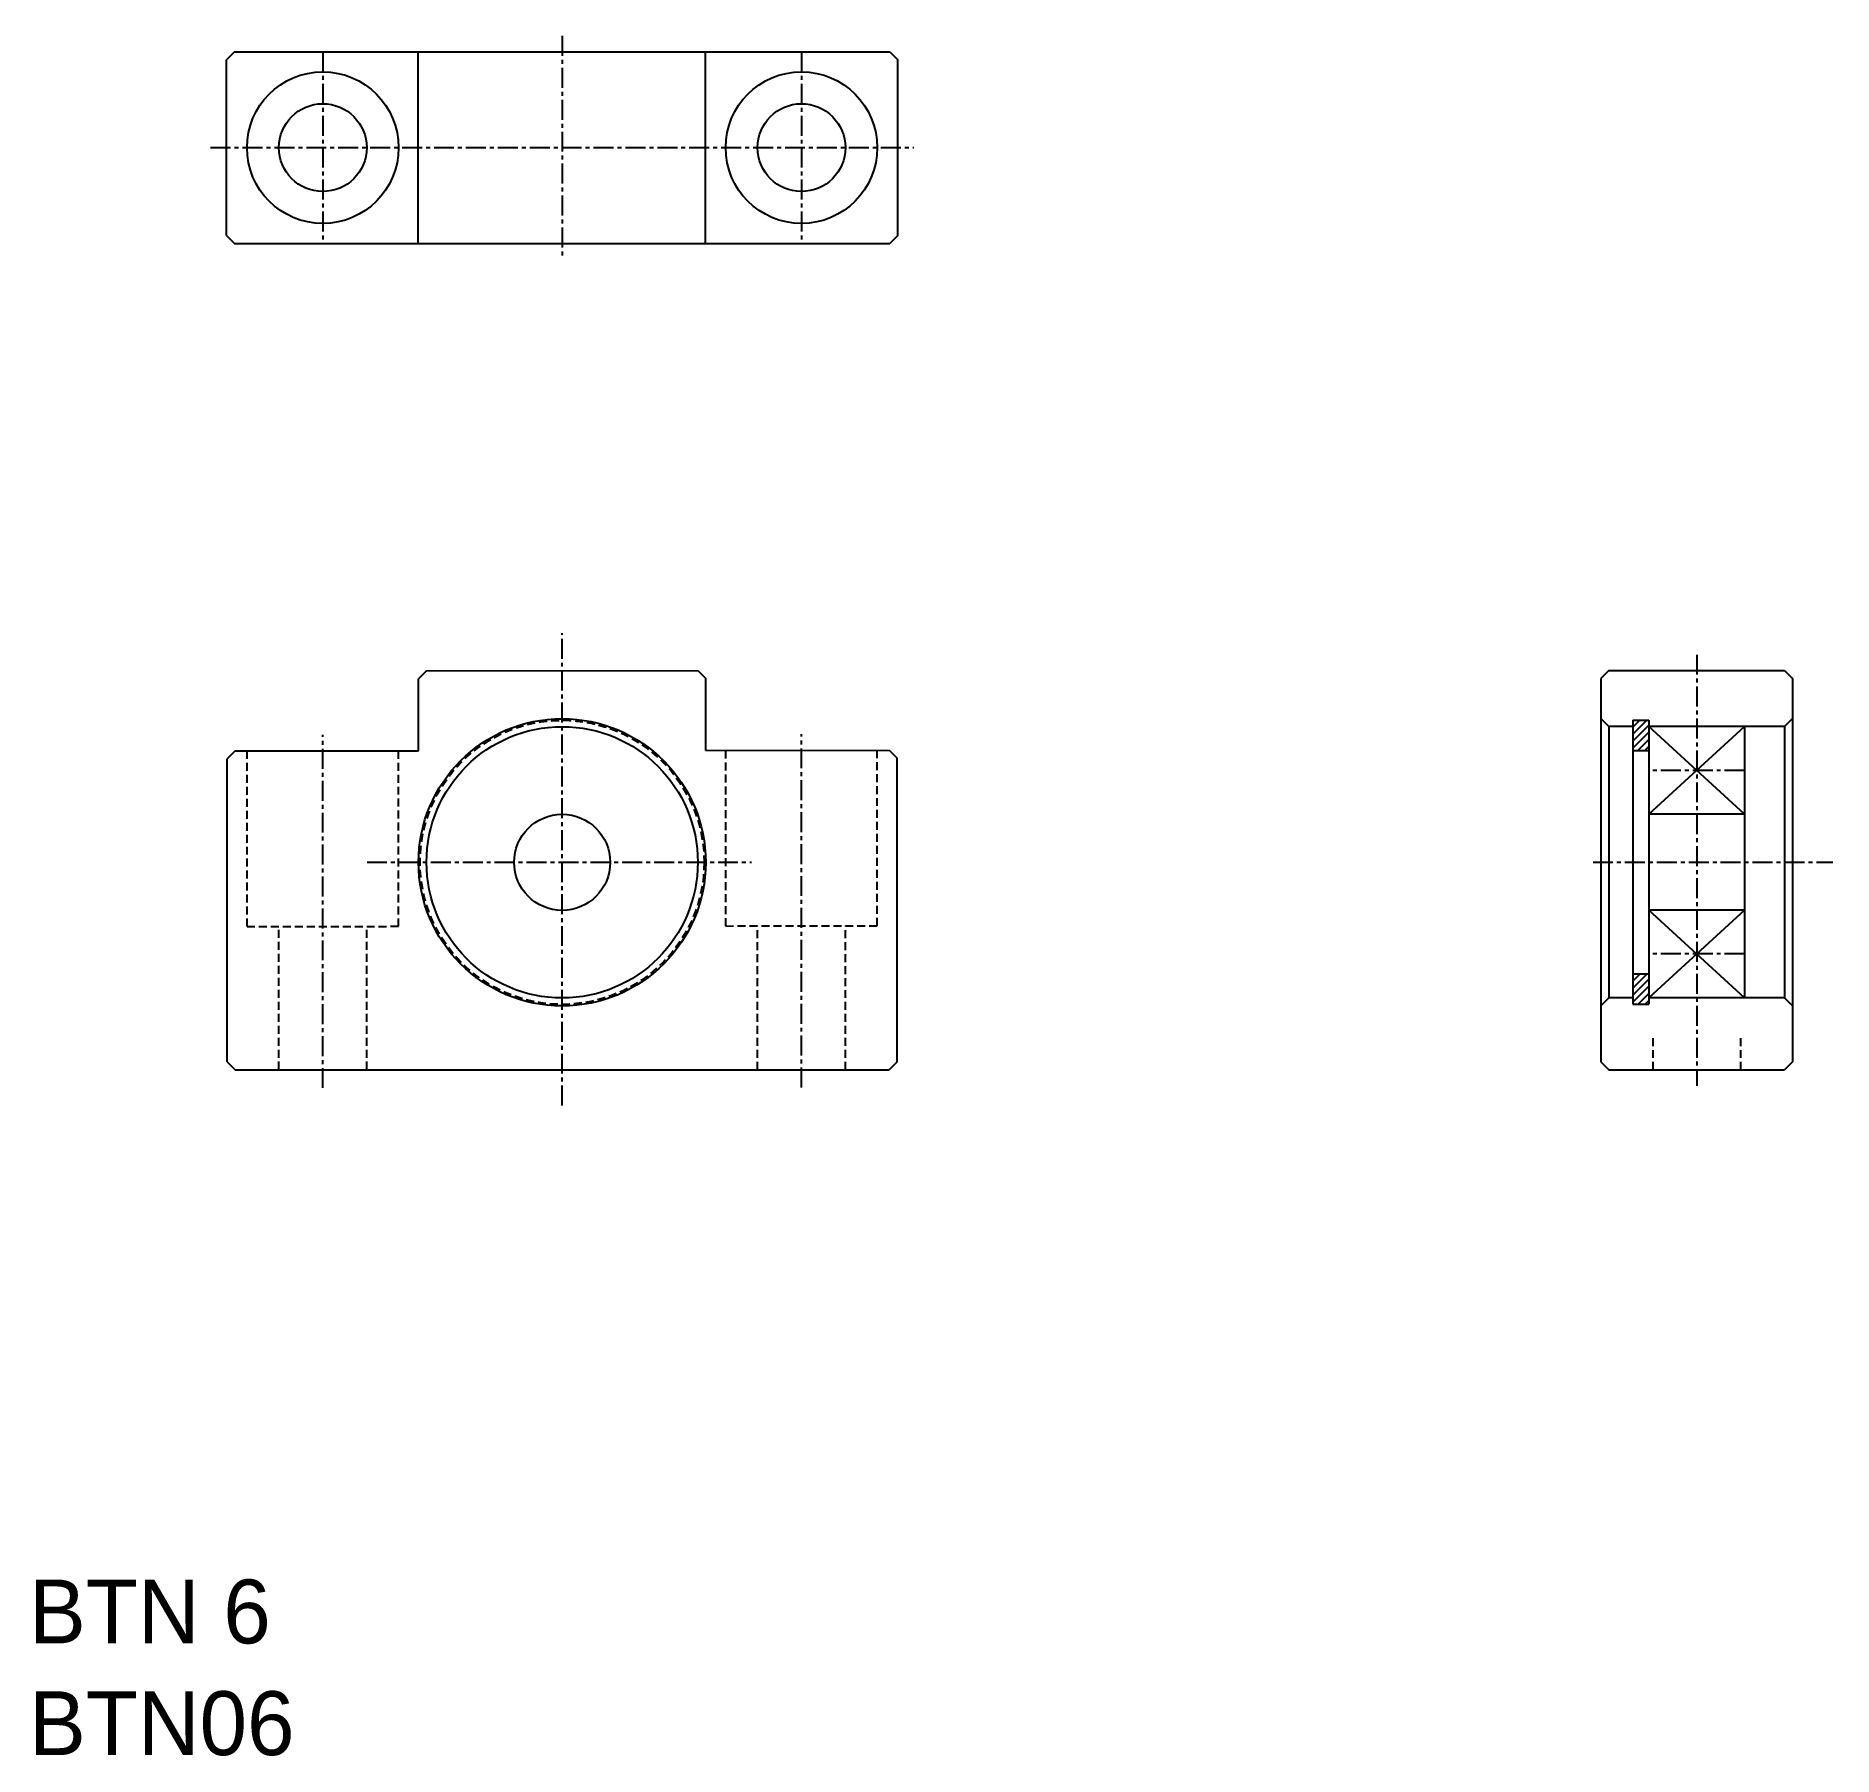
# Model space of a CAD drawing. Extents: x -2 to 111, y 53 to 161.
import ezdxf

# ---------------------------------------------------------------- set-up
doc = ezdxf.new("R2010")
doc.units = 0
doc.linetypes.add('CENTER', pattern=[2, 1.25, -0.25, 0.25, -0.25])
doc.linetypes.add('DASHED', pattern=[0.75, 0.5, -0.25])
doc.layers.get('0').update_dxf_attribs({"linetype": 'CONTINUOUS'})
doc.layers.add('CENTER', color=1, linetype='CENTER')

# ---------------------------------------------------------------- blocks, each defined once
blk = doc.blocks.new('*X21')
at = {"color": 0, "linetype": 'CONTINUOUS'}
for p, q in [((98.14, 116.84), (99.02, 117.72)), ((98.14, 117.28), (98.58, 117.72)), ((98.14, 116.4), (99.14, 117.4)), ((98.14, 115.96), (99.14, 116.96)), ((98.45, 115.82), (99.14, 116.51)), ((98.89, 115.82), (99.14, 116.07)), ((98.14, 100.93), (99.03, 101.82)), ((98.14, 101.37), (98.59, 101.82)), ((98.14, 101.81), (98.15, 101.82)), ((98.14, 100.49), (99.14, 101.49)), ((98.14, 100.05), (99.14, 101.05)), ((98.46, 99.92), (99.14, 100.6)), ((98.9, 99.92), (99.14, 100.16))]:
    blk.add_line(p, q, dxfattribs=at)

msp = doc.modelspace()

# ---------------------------------------------------------------- linework, layer by layer
at = {"color": 7, "linetype": 'CONTINUOUS'}
for p, q in [((10.5, 159.59), (10, 159.09)), ((10, 148.09), (10, 159.09)), ((10.5, 159.59), (51.57, 159.59)), ((22.01, 147.59), (22.01, 159.59)), ((40.01, 147.59), (40.01, 159.59)), ((51.57, 159.59), (52.07, 159.09)), ((52.07, 148.09), (52.07, 159.09)), ((10, 148.09), (10.5, 147.59)), ((10.5, 147.59), (51.57, 147.59)), ((52.07, 148.09), (51.57, 147.59)), ((22.53, 120.8), (22.03, 120.3)), ((22.53, 120.8), (39.53, 120.82)), ((39.53, 120.82), (40.03, 120.32)), ((96.64, 120.82), (96.14, 120.32)), ((96.64, 120.82), (107.64, 120.82)), ((107.64, 120.82), (108.14, 120.32)), ((22.03, 115.8), (22.03, 120.3)), ((40.03, 115.82), (40.03, 120.32)), ((96.14, 120.32), (96.14, 96.3)), ((108.14, 120.32), (108.14, 96.3)), ((96.64, 117.32), (96.14, 117.82)), ((98.14, 117.32), (96.64, 117.32)), ((96.64, 117.32), (96.64, 100.32)), ((98.14, 117.72), (99.14, 117.72)), ((98.14, 117.72), (98.14, 99.92)), ((99.14, 117.72), (99.14, 99.92)), ((107.64, 117.32), (99.14, 117.32)), ((99.14, 117.32), (99.14, 100.32)), ((105.14, 117.32), (105.14, 100.32)), ((107.64, 117.32), (108.14, 117.82)), ((107.64, 117.32), (107.64, 100.32)), ((10.53, 115.79), (10.03, 115.29)), ((10.03, 96.31), (10.03, 115.29)), ((10.53, 115.79), (22.03, 115.8)), ((40.03, 115.82), (51.53, 115.84)), ((51.53, 115.84), (52.03, 115.34)), ((52.03, 96.31), (52.03, 115.34)), ((98.14, 115.82), (99.14, 115.82)), ((105.14, 111.82), (99.14, 111.82)), ((96.14, 111.32), (96.14, 106.32)), ((105.14, 105.82), (99.14, 105.82)), ((105.14, 105.82), (99.14, 105.82)), ((98.14, 101.82), (99.14, 101.82)), ((96.64, 100.32), (96.14, 99.82)), ((98.14, 100.32), (96.64, 100.32)), ((107.64, 100.32), (99.14, 100.32)), ((107.64, 100.32), (108.14, 99.82)), ((98.14, 99.92), (99.14, 99.92)), ((10.03, 96.31), (10.53, 95.81)), ((10.53, 95.81), (51.53, 95.81)), ((52.03, 96.31), (51.53, 95.81)), ((96.14, 96.3), (96.64, 95.8)), ((96.64, 95.8), (107.64, 95.8)), ((108.14, 96.3), (107.64, 95.8))]:
    msp.add_line(p, q, dxfattribs=at)
at = {"color": 3, "linetype": 'CONTINUOUS'}
for p, q in [((99.14, 111.82), (105.14, 117.32)), ((105.14, 111.82), (99.14, 117.32)), ((105.14, 105.82), (99.14, 100.32)), ((105.14, 100.32), (99.14, 105.82))]:
    msp.add_line(p, q, dxfattribs=at)
at = {"color": 3, "linetype": 'DASHED'}
for p, q in [((11.28, 104.79), (11.28, 115.79)), ((20.78, 104.8), (20.78, 115.79)), ((41.28, 104.82), (41.28, 115.83)), ((50.78, 104.84), (50.78, 115.83)), ((11.28, 104.79), (20.78, 104.8)), ((13.28, 95.82), (13.28, 104.79)), ((18.78, 95.82), (18.78, 104.8)), ((41.28, 104.82), (50.78, 104.84)), ((43.28, 95.81), (43.28, 104.83)), ((48.78, 95.81), (48.78, 104.83)), ((99.39, 97.8), (99.39, 95.8)), ((104.89, 97.8), (104.89, 95.8))]:
    msp.add_line(p, q, dxfattribs=at)
at = {"color": 7, "linetype": 'CONTINUOUS'}
for centre, radius in [((16.03, 153.59), 4.75), ((46.03, 153.59), 4.75), ((16.03, 153.59), 2.75), ((46.03, 153.59), 2.75), ((31.03, 108.81), 9), ((31.03, 108.81), 8.5), ((31.03, 108.81), 3.01)]:
    msp.add_circle(centre, radius, dxfattribs=at)
at = {"color": 3, "linetype": 'DASHED'}
msp.add_circle((31.03, 108.81), 8.9, dxfattribs=at)
at = {"layer": 'CENTER', "color": 1, "linetype": 'CENTER'}
for p, q in [((31.03, 160.59), (31.03, 146.59)), ((16.03, 159.59), (16.03, 147.59)), ((46.03, 159.59), (46.03, 147.59)), ((9, 153.59), (53.07, 153.59)), ((31.03, 93.57), (31.03, 123.16)), ((102.14, 121.82), (102.14, 94.8)), ((16.03, 94.67), (16.03, 116.79)), ((46.03, 94.7), (46.03, 116.83)), ((105.14, 114.57), (99.14, 114.57)), ((18.8, 108.81), (42.9, 108.81)), ((95.64, 108.82), (110.68, 108.82)), ((105.14, 103.07), (99.14, 103.07))]:
    msp.add_line(p, q, dxfattribs=at)

# ---------------------------------------------------------------- block references
at = {"color": 3, "linetype": 'CONTINUOUS'}
msp.add_blockref('*X21', (0, 0), dxfattribs=at)

# ---------------------------------------------------------------- texts
at = {"color": 7, "linetype": 'CONTINUOUS'}
for s, p in [('BTN 6', (-2.39, 59.87)), ('BTN06', (-2.39, 52.87))]:
    msp.add_text(s, height=4, dxfattribs=at).set_placement(p)

doc.saveas('drawing.dxf')
